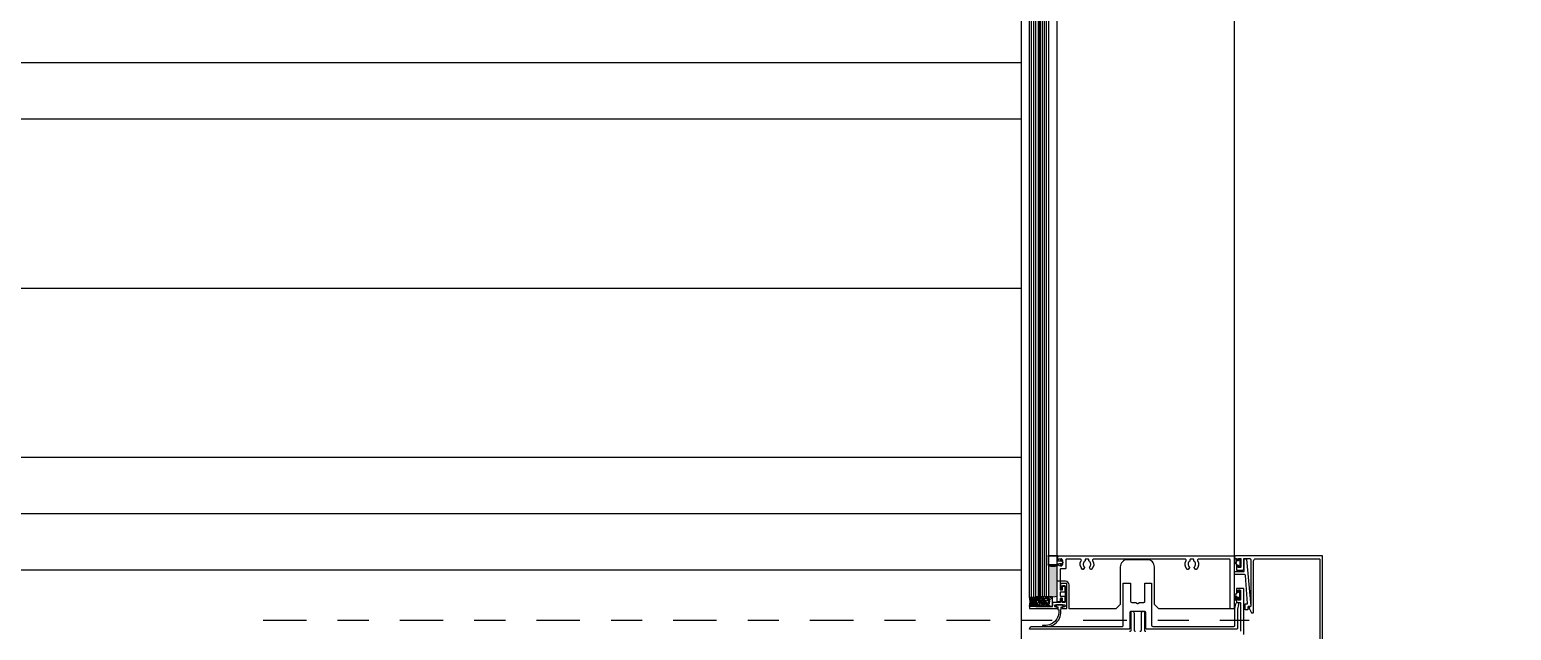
# Model space of a CAD drawing. Header units: millimetres. Extents: x -101 to 3415, y -52 to 1366.
# Drawn here: x 223.073 to 227.843, y 147.085 to 149.019 of the extents above; entities that cross this region are included whole.
import ezdxf

# ---------------------------------------------------------------- set-up
doc = ezdxf.new("R2010")
doc.units = ezdxf.units.MM
doc.linetypes.add('CENTER3', pattern=[0.28, 0.14, -0.05, 0.04, -0.05])
doc.layers.add('00_ARQ', color=8, linetype='Continuous')
pattern_1 = [(180, (359.6271208, 160.720057), (-0.0003629754005, 0.000725950801), [0, -0.000725950801])]
pattern_2 = [(180, (359.6271208, 160.720057), (-0.0003629754005, 0.000725950801), [0, -0.000725950801])]

msp = doc.modelspace()

# ---------------------------------------------------------------- hatches: boundary and pattern name
at = {"layer": '00_ARQ'}
h = msp.add_hatch(dxfattribs=at)
h.set_pattern_fill('PLASTI', color=9, scale=0.228646)
h.set_pattern_definition([(0, (-3488.3955, -6.6233), (0, 1.4519016), []), (0, (-3488.3955, -6.4419), (0, 1.4519016), []), (0, (-3488.3955, -6.2604), (0, 1.4519016), []), (0, (-3488.3955, -5.7159), (0, 1.4519016), [])])
edge = h.paths.add_edge_path()
edge.add_line((226.2649, 169.1231), (226.2649, 80.5374))
edge.add_line((226.2649, 80.5374), (213.9179, 80.5374))
edge.add_line((213.9179, 80.5374), (213.9179, 179.9984))
edge.add_line((213.9179, 179.9984), (255.187, 179.9984))
edge.add_line((255.187, 179.9984), (255.187, 163.5359))
edge.add_line((255.187, 163.5359), (242.2388, 163.5359))
edge.add_line((242.2388, 163.5359), (242.2388, 175.334))
edge.add_line((242.2388, 175.334), (234.0075, 175.334))
edge.add_line((234.0075, 175.334), (234.0075, 163.5359))
edge.add_line((234.0075, 163.5359), (227.2349, 163.5359))
edge.add_line((227.2349, 163.5359), (227.2349, 163.7409))
edge.add_line((227.2349, 163.7409), (226.9508, 163.7409))
edge.add_line((226.9508, 163.7409), (226.9508, 169.1157))
edge.add_line((226.9508, 169.1157), (227.0024, 169.1157))
edge.add_arc((227.0024, 169.1112), 0.00457, 38.4506, 90, ccw=False)
edge.add_line((227.006, 169.114), (227.1182, 168.91))
edge.add_arc((227.1213, 168.9117), 0.00343, 208.8256, 279.625)
edge.add_line((227.1218, 168.9083), (227.1886, 168.9083))
edge.add_line((227.1886, 168.9083), (227.1886, 168.9156))
edge.add_line((227.1886, 168.9156), (227.1254, 168.9156))
edge.add_arc((227.1254, 168.9202), 0.00457, 218.4506, 270, ccw=False)
edge.add_line((227.1218, 168.9173), (227.0095, 169.1213))
edge.add_arc((227.0065, 169.1197), 0.00343, 28.8256, 99.625)
edge.add_line((227.0059, 169.1231), (226.2649, 169.1231))
h = msp.add_hatch(dxfattribs=at)
h.set_pattern_fill('DOTS', color=9, scale=0.000457292, style=0)
h.set_pattern_definition(pattern_1)
edge = h.paths.add_edge_path()
edge.add_ellipse((226.3673, 147.3621), major_axis=(-0.0501, 0.0501), ratio=1, start_angle=123.6723, end_angle=146.0075, ccw=False)
edge.add_line((226.3534, 147.2927), (226.3534, 147.1943))
edge.add_ellipse((226.3673, 147.2638), major_axis=(-0.0501, 0.0501), ratio=1, start_angle=123.6723, end_angle=146.0075)
edge.add_line((226.3808, 147.1942), (226.3808, 147.2926))
h = msp.add_hatch(dxfattribs=at)
h.set_pattern_fill('DOTS', color=9, scale=0.000457292, style=0)
h.set_pattern_definition(pattern_2)
edge = h.paths.add_edge_path()
edge.add_ellipse((226.3673, 147.3621), major_axis=(-0.0501, 0.0501), ratio=1, start_angle=123.6723, end_angle=146.0075, ccw=False)
edge.add_line((226.3534, 147.2927), (226.3534, 147.1943))
edge.add_ellipse((226.3673, 147.2638), major_axis=(-0.0501, 0.0501), ratio=1, start_angle=123.6723, end_angle=146.0075)
edge.add_line((226.3808, 147.1942), (226.3808, 147.2926))
h = msp.add_hatch(dxfattribs=at)
h.set_pattern_fill('DOTS', color=9, scale=0.000457292, style=0)
h.set_pattern_definition(pattern_1)
edge = h.paths.add_edge_path()
edge.add_line((226.2917, 147.1619), (226.312, 147.1619))
edge.add_line((226.312, 147.1619), (226.3121, 147.1927))
edge.add_line((226.3121, 147.1927), (226.2916, 147.1927))
edge.add_ellipse((226.2277, 147.1771), major_axis=(-0.0465, 0.0465), ratio=1, start_angle=211.5923, end_angle=238.7472, ccw=False)
h = msp.add_hatch(dxfattribs=at)
h.set_pattern_fill('DOTS', color=9, scale=0.000457292, style=0)
h.set_pattern_definition(pattern_2)
edge = h.paths.add_edge_path()
edge.add_line((226.2917, 147.1619), (226.312, 147.1619))
edge.add_line((226.312, 147.1619), (226.3121, 147.1927))
edge.add_line((226.3121, 147.1927), (226.2916, 147.1927))
edge.add_ellipse((226.2277, 147.1771), major_axis=(-0.0465, 0.0465), ratio=1, start_angle=211.5923, end_angle=238.7472, ccw=False)
h = msp.add_hatch(dxfattribs=at)
h.set_pattern_fill('CALZAS', color=9, scale=0.123451, style=0)
h.set_pattern_definition([(135, (366.214193, 141.085166), (0.016629262, 0.016629262), [0.12345054, -0.030862635, 0.06172527, -0.030862635]), (135, (366.216271, 141.087245), (0.016629262, 0.016629262), [0.154313174, -0.030862635, 0.030862635, -0.030862635]), (135, (366.21835, 141.089324), (0.016629262, 0.016629262), [0.092587904, -0.007715659, 0.015431317, -0.007715659]), (135, (366.221924, 141.092897), (0.016629262, 0.016629262), [0.24690108, -0.00771566]), (135, (366.224586, 141.09556), (0.016629262, 0.016629262), [0.0617252695, -0.0012345054, 0, -0.0012345054, 0, -0.0012345054])])
h.paths.add_polyline_path([(226.3652, 147.1927), (226.3121, 147.1927), (226.312, 147.1619), (226.3652, 147.1619)])
h = msp.add_hatch(dxfattribs=at)
h.set_pattern_fill('CALZAS', color=9, scale=0.123451, style=0)
h.set_pattern_definition([(135, (366.214193, 141.085166), (0.016629262, 0.016629262), [0.12345054, -0.030862635, 0.06172527, -0.030862635]), (135, (366.216271, 141.087245), (0.016629262, 0.016629262), [0.154313174, -0.030862635, 0.030862635, -0.030862635]), (135, (366.21835, 141.089324), (0.016629262, 0.016629262), [0.092587904, -0.007715659, 0.015431317, -0.007715659]), (135, (366.221924, 141.092897), (0.016629262, 0.016629262), [0.24690108, -0.00771566]), (135, (366.224586, 141.09556), (0.016629262, 0.016629262), [0.0617252695, -0.0012345054, 0, -0.0012345054, 0, -0.0012345054])])
h.paths.add_polyline_path([(226.3652, 147.1927), (226.3121, 147.1927), (226.312, 147.1619), (226.3652, 147.1619)])
h = msp.add_hatch(dxfattribs=at)
h.set_pattern_fill('HONEY', color=9, scale=0.001458, angle=90, style=0)
h.set_pattern_definition([(90, (380.9588537, 161.6395275), (0.0040091729, 0.00694409282), [0.0046293952, -0.00925879043]), (330, (380.9588537, 161.6395275), (0.00400917434, -0.00694409199), [0.0046293952, -0.00925879043]), (30, (380.9588537, 161.6395275), (0.00801834724, 8.3e-10), [-0.00925879043, 0.0046293952])])
edge = h.paths.add_edge_path()
edge.add_line((226.3414, 147.1927), (226.329, 147.1927))
edge.add_arc((226.329, 147.1773), 0.0154, 90, 270)
edge.add_line((226.329, 147.1619), (226.3414, 147.1619))
edge.add_arc((226.3414, 147.1773), 0.0154, 270, 450)
h = msp.add_hatch(dxfattribs=at)
h.set_pattern_fill('HONEY', color=9, scale=0.001458, angle=90, style=0)
h.set_pattern_definition([(90, (380.9588537, 161.6395275), (0.0040091729, 0.00694409282), [0.0046293952, -0.00925879043]), (330, (380.9588537, 161.6395275), (0.00400917434, -0.00694409199), [0.0046293952, -0.00925879043]), (30, (380.9588537, 161.6395275), (0.00801834724, 8.3e-10), [-0.00925879043, 0.0046293952])])
edge = h.paths.add_edge_path()
edge.add_line((226.3414, 147.1927), (226.329, 147.1927))
edge.add_arc((226.329, 147.1773), 0.0154, 90, 270)
edge.add_line((226.329, 147.1619), (226.3414, 147.1619))
edge.add_arc((226.3414, 147.1773), 0.0154, 270, 450)

# ---------------------------------------------------------------- linework, layer by layer
at = {"layer": '00_ARQ', "color": 9}
for points in [[(226.3808, 144.1565), (226.3808, 144.1805, 0.414214), (226.3791, 144.1822, 0), (226.2666, 144.1822, 0.414214), (226.2649, 144.1805)], [(226.9508, 160.5243), (226.9508, 147.1545), (226.7074, 147.1545), (226.6936, 147.1682), (226.6936, 147.2894, 0.414214), (226.6708, 147.3123), (226.6065, 147.3123, 0.414214), (226.5836, 147.2894), (226.5836, 147.1682), (226.5699, 147.1545), (226.4187, 147.1545), (226.4187, 147.2314, 0.414214), (226.4072, 147.2428), (226.3808, 147.2428), (226.3808, 160.5243)], [(227.2349, 146.9408), (227.2349, 147.3231, 0.414214), (227.2336, 147.3245), (226.9545, 147.3245, 0.885714), (226.9545, 147.3164), (226.9564, 147.3164, -0.414214), (226.9575, 147.3152), (226.9575, 147.3111, 0.339454), (226.9585, 147.3098), (226.961, 147.3091), (226.961, 147.3091, 0.493145), (226.9627, 147.3105), (226.9627, 147.3152, -0.414214), (226.9639, 147.3164), (226.9707, 147.3164, -0.414214), (226.9718, 147.3152), (226.9718, 147.2885, -0.414214), (226.9707, 147.2873), (226.9639, 147.2873, -0.414214), (226.9627, 147.2885), (226.9627, 147.2933, 0.493145), (226.961, 147.2946), (226.9585, 147.2939, 0.339454), (226.9575, 147.2926), (226.9575, 147.2873), (226.9575, 147.2794, 0.414214), (226.9587, 147.2783), (226.9773, 147.2783, 0.414214), (226.9809, 147.2819), (226.9809, 147.3152, -0.414214), (226.9821, 147.3164), (226.9998, 147.3164, -0.414214), (227.0034, 147.3127), (227.0034, 147.1623, -0.339454), (227.0024, 147.161), (227.002, 147.1609, 0.476993), (226.9991, 147.1544), (227.005, 147.1429, -0.048406), (227.0052, 147.1423, 0.334993), (227.0065, 147.1413), (227.0112, 147.1413, 0.414214), (227.0126, 147.1427), (227.0126, 147.308, -0.414214), (227.0199, 147.3153), (227.2244, 147.3153, -0.414214), (227.2257, 147.3139), (227.2257, 146.9408, 1)], [(226.2917, 147.0883), (226.2917, 147.0891, -0.414214), (226.2999, 147.0974), (226.5891, 147.0974, 0.414214), (226.5928, 147.101), (226.5928, 147.2352, -0.414214), (226.5941, 147.2365), (226.6156, 147.2365, -0.414214), (226.617, 147.2352), (226.617, 147.1784, 0.414214), (226.6206, 147.1748), (226.6333, 147.1748, -0.131652), (226.6339, 147.1747), (226.6393, 147.1715, 0.267949), (226.6404, 147.1715), (226.6458, 147.1747, -0.131652), (226.6464, 147.1748), (226.6591, 147.1748, 0.414214), (226.6627, 147.1784), (226.6627, 147.2352, -0.414214), (226.6641, 147.2365), (226.6831, 147.2365, -0.414214), (226.6845, 147.2352), (226.6845, 147.101, 0.414214), (226.6881, 147.0974), (226.9486, 147.0974, 0.414214), (226.9522, 147.101), (226.9522, 147.1544, -0.046172), (226.9523, 147.1551), (226.9551, 147.1702, -1.01358), (226.9644, 147.1683), (226.9614, 147.1533, 0.048972), (226.9613, 147.1525), (226.9613, 147.0923, -0.414214), (226.9573, 147.0883), (226.6693, 147.0883, -0.414214), (226.6656, 147.0919), (226.6656, 147.1421, 0.414214), (226.662, 147.1458), (226.6177, 147.1458, 0.414214), (226.6141, 147.1421), (226.6141, 147.0919, -0.414214), (226.6104, 147.0883), (226.2917, 147.0883)], [(226.2917, 147.1619), (226.2917, 147.1546), (226.3798, 147.1546, 0.414214), (226.3821, 147.1568), (226.3821, 147.1578, 0.414214), (226.3798, 147.16), (226.3752, 147.16, -0.414214), (226.3729, 147.1623), (226.3729, 147.1651, -0.414214), (226.3752, 147.1674), (226.4036, 147.1674, -0.414214), (226.4059, 147.1651), (226.4059, 147.1623, -0.414214), (226.4036, 147.16), (226.399, 147.16, 0.414214), (226.3967, 147.1578), (226.3967, 147.1568, 0.414214), (226.399, 147.1546), (226.4104, 147.1546, 0.414214), (226.4118, 147.1559), (226.4118, 147.2346, 0.414214), (226.4104, 147.2359), (226.3927, 147.2359, 0.414214), (226.3913, 147.2346), (226.3913, 147.2172, 0.414214), (226.3927, 147.2159), (226.3954, 147.2159, 0.414214), (226.3968, 147.2172), (226.3968, 147.2273, -0.414214), (226.3982, 147.2287), (226.4045, 147.2287, -0.414214), (226.4059, 147.2273), (226.4059, 147.1756, -0.414214), (226.4045, 147.1742), (226.3982, 147.1742, -0.414214), (226.3968, 147.1756), (226.3968, 147.1857, 0.414214), (226.3954, 147.187), (226.3927, 147.187, 0.414214), (226.3913, 147.1857), (226.3913, 147.1761, -0.414214), (226.39, 147.1747), (226.3675, 147.1747, 0.414214), (226.3652, 147.1724), (226.3652, 147.1642, -0.414214), (226.3629, 147.1619), (226.2917, 147.1619)], [(226.9812, 147.0715), (226.9812, 147.2183, 0.414214), (226.9798, 147.2197), (226.9592, 147.2197, 0.414214), (226.9578, 147.2183), (226.9578, 147.2088, 0.414214), (226.9592, 147.2075), (226.9618, 147.2075, 0.414214), (226.9631, 147.2088), (226.9631, 147.2133, -0.414214), (226.9645, 147.2147), (226.969, 147.2147, -0.414214), (226.9704, 147.2133), (226.9704, 147.1834, -0.414214), (226.969, 147.182), (226.9645, 147.182, -0.414214), (226.9631, 147.1834), (226.9631, 147.1879, 0.414214), (226.9618, 147.1892), (226.9592, 147.1892, 0.414214), (226.9578, 147.1879), (226.9578, 147.1761, 0.414214), (226.9592, 147.1748), (226.9689, 147.1748, -0.414214), (226.9702, 147.1734), (226.9702, 147.0824, -0.414214)], [(226.6327, 147.081, -0.414214), (226.629, 147.0847), (226.629, 147.1386, 0.414214), (226.6218, 147.1458), (226.6211, 147.1458, 0.414214), (226.6175, 147.1422), (226.6175, 147.0847, -0.414214), (226.6139, 147.081)], [(226.6658, 147.081, -0.414214), (226.6622, 147.0847), (226.6622, 147.1422, 0.414214), (226.6586, 147.1458), (226.6578, 147.1458, 0.414214), (226.6506, 147.1386), (226.6506, 147.0847, -0.414214), (226.647, 147.081)]]:
    msp.add_lwpolyline(points, format="xyb", dxfattribs=at)
for points in [[(226.2649, 169.1231), (226.2649, 80.5374)], [(226.2916, 147.1927), (226.2916, 160.5243), (226.319, 160.5243), (226.319, 147.1927)], [(226.2984, 147.1927), (226.2984, 160.5243)], [(226.3053, 147.1927), (226.3053, 160.5243)], [(226.3121, 147.1927), (226.3121, 160.5243)], [(226.3534, 147.1927), (226.3534, 160.5243), (226.3259, 160.5243), (226.3259, 147.1927)], [(226.3328, 147.1927), (226.3328, 160.5243)], [(226.3397, 147.1927), (226.3397, 160.5243)], [(226.3465, 147.1927), (226.3465, 160.5243)]]:
    msp.add_lwpolyline(points, dxfattribs=at)
at = {"layer": '00_ARQ', "color": 9, "const_width": 0.00457}
msp.add_lwpolyline([(226.3225, 147.1927), (226.3225, 160.5243)], dxfattribs=at)
at = {"layer": '00_ARQ', "color": 9}
for points in [[(226.3828, 147.298), (226.3929, 147.3, -0.554492), (226.3936, 147.2993), (226.3923, 147.2944, 1), (226.3956, 147.2935), (226.3983, 147.3035), (226.3956, 147.3135, 1), (226.3923, 147.3127), (226.3936, 147.3077, -0.554492), (226.3929, 147.307), (226.3828, 147.309, -0.357068), (226.3814, 147.3107), (226.3814, 147.3163), (226.3823, 147.3244), (226.3506, 147.3244), (226.3524, 147.3163), (226.3524, 147.3035), (226.3506, 147.2954), (226.3814, 147.2954), (226.3814, 147.2963, -0.357068)], [(226.3828, 147.298), (226.3929, 147.3, -0.554492), (226.3936, 147.2993), (226.3923, 147.2944, 1), (226.3956, 147.2935), (226.3983, 147.3035), (226.3956, 147.3135, 1), (226.3923, 147.3127), (226.3936, 147.3077, -0.554492), (226.3929, 147.307), (226.3828, 147.309, -0.357068), (226.3814, 147.3107), (226.3814, 147.3163), (226.3823, 147.3244), (226.3506, 147.3244), (226.3524, 147.3163), (226.3524, 147.3035), (226.3506, 147.2954), (226.3814, 147.2954), (226.3814, 147.2963, -0.357068)], [(226.3823, 147.3244), (226.3814, 147.3163), (226.3814, 147.3107, 0.357068), (226.3828, 147.309), (226.3929, 147.307, 0.554492), (226.3936, 147.3077), (226.3923, 147.3127, -1), (226.3956, 147.3135), (226.3983, 147.3035), (226.3956, 147.2935, -1), (226.3923, 147.2944), (226.3936, 147.2993, 0.554492), (226.3929, 147.3), (226.3828, 147.298, 0.357068), (226.3814, 147.2963), (226.3814, 147.2954), (226.3524, 147.2954), (226.3524, 147.3035), (226.3524, 147.3035), (226.3524, 147.3163), (226.3524, 147.3163), (226.3524, 147.3244)], [(226.3823, 147.3244), (226.3814, 147.3163), (226.3814, 147.3107, 0.357068), (226.3828, 147.309), (226.3929, 147.307, 0.554492), (226.3936, 147.3077), (226.3923, 147.3127, -1), (226.3956, 147.3135), (226.3983, 147.3035), (226.3956, 147.2935, -1), (226.3923, 147.2944), (226.3936, 147.2993, 0.554492), (226.3929, 147.3), (226.3828, 147.298, 0.357068), (226.3814, 147.2963), (226.3814, 147.2954), (226.3524, 147.2954), (226.3524, 147.3035), (226.3524, 147.3035), (226.3524, 147.3163), (226.3524, 147.3163), (226.3524, 147.3244)], [(226.3808, 147.3126), (226.3808, 147.3221, -0.414214), (226.3831, 147.3244), (226.9494, 147.3244, -0.414214), (226.9508, 147.323), (226.9508, 147.2753, 0.414214), (226.9524, 147.2737), (226.9813, 147.2737, 0.414214), (226.9825, 147.2748), (226.9825, 147.3134, -0.414214), (226.9837, 147.3145), (226.9886, 147.3145, -0.388119), (226.9898, 147.3135), (227.0034, 147.1624, -0.440799), (227.0022, 147.1612), (226.9958, 147.1612, 0.414214), (226.9945, 147.1598), (226.9945, 147.1517, -0.414214), (226.9931, 147.1503), (226.9868, 147.1503, -0.414214), (226.9854, 147.1517), (226.9854, 147.1689, -0.414214), (226.9868, 147.1702), (226.9921, 147.1702, 0.436505), (226.9935, 147.1717), (226.9867, 147.2613, 0.392268), (226.9831, 147.2646), (226.9524, 147.2646, 0.414214), (226.9508, 147.263), (226.9508, 147.1559, -0.414214), (226.9494, 147.1545), (226.9385, 147.1545, -0.414214), (226.9371, 147.1559), (226.9371, 147.3121, 0.414214), (226.9358, 147.3135), (226.8344, 147.3135, 0.597049), (226.8323, 147.3097, -0.385613), (226.8278, 147.2807, -0.434031), (226.8258, 147.281), (226.8218, 147.2867, -0.384687), (226.822, 147.2885, 0.496295), (226.8208, 147.3078, -0.251973), (226.8201, 147.309), (226.8201, 147.3121, 0.414214), (226.8188, 147.3135), (226.8094, 147.3135, 0.414214), (226.808, 147.3121), (226.808, 147.309, -0.251974), (226.8074, 147.3078, 0.496289), (226.8061, 147.2885, -0.384737), (226.8063, 147.2867), (226.8023, 147.281, -0.433937), (226.8003, 147.2807, -0.38562), (226.7958, 147.3097, 0.597036), (226.7938, 147.3135), (226.4967, 147.3135, 0.597066), (226.4947, 147.3097, -0.385613), (226.4902, 147.2807, -0.434031), (226.4882, 147.281), (226.4841, 147.2867, -0.384687), (226.4844, 147.2885, 0.496295), (226.4831, 147.3078, -0.251973), (226.4825, 147.309), (226.4825, 147.3121, 0.414214), (226.4811, 147.3135), (226.4717, 147.3135, 0.414214), (226.4703, 147.3121), (226.4703, 147.309, -0.251974), (226.4697, 147.3078, 0.496289), (226.4684, 147.2885, -0.384737), (226.4687, 147.2867), (226.4646, 147.281, -0.433937), (226.4626, 147.2807, -0.38562), (226.4581, 147.3097, 0.597055), (226.4561, 147.3135), (226.4096, 147.3135), (226.4096, 147.3135, 0.414214), (226.4082, 147.3121), (226.4082, 147.284, -0.414214), (226.4069, 147.2826), (226.3913, 147.2826, 0.414214), (226.39, 147.2812), (226.39, 147.2165, 0.414214), (226.3913, 147.2151), (226.3963, 147.2151, 0.414214), (226.3977, 147.2165), (226.3977, 147.2251, -0.414214), (226.3991, 147.2265), (226.4036, 147.2265, -0.414214), (226.405, 147.2251), (226.405, 147.2092, -0.414214), (226.4036, 147.2079), (226.3913, 147.2079, 0.414214), (226.39, 147.2065), (226.39, 147.1965, 0.414214), (226.3913, 147.1952), (226.4036, 147.1952, -0.414214), (226.405, 147.1938), (226.405, 147.1779, -0.414214), (226.4036, 147.1765), (226.3991, 147.1765, -0.414214), (226.3977, 147.1779), (226.3977, 147.1866, 0.414214), (226.3963, 147.1879), (226.3913, 147.1879, 0.414214), (226.39, 147.1866), (226.39, 147.1779, -0.414214), (226.3886, 147.1765), (226.3822, 147.1765, -0.414214), (226.3808, 147.1779), (226.3808, 147.2945, -0.669376), (226.3838, 147.2957, 0.199773), (226.3912, 147.2926), (226.3924, 147.2926, 0.414214), (226.3983, 147.2984), (226.3983, 147.3086, 0.414214), (226.3924, 147.3144), (226.3912, 147.3144, 0.199773), (226.3838, 147.3113, -0.669376)], [(226.9555, 147.3034, 0.591036), (226.9579, 147.3068), (226.9579, 147.308, -0.414214), (226.9591, 147.3091), (226.9619, 147.3091, 0.414214), (226.9651, 147.3123), (226.9651, 147.3152, -0.414214), (226.9662, 147.3163), (226.9675, 147.3163, -0.414214), (226.9687, 147.3152), (226.9687, 147.2883, -0.414214), (226.9675, 147.2871), (226.9662, 147.2871, -0.414214), (226.9651, 147.2883), (226.9651, 147.2911, 0.414214), (226.9619, 147.2943), (226.9591, 147.2943, -0.414214), (226.9579, 147.2955), (226.9579, 147.2975, 0.278716), (226.9567, 147.2995, -0.414339), (226.9515, 147.3047), (226.9515, 147.3148, -0.556465), (226.9555, 147.3148)], [(226.9555, 147.3034, 0.591036), (226.9579, 147.3068), (226.9579, 147.308, -0.414214), (226.9591, 147.3091), (226.9619, 147.3091, 0.414214), (226.9651, 147.3123), (226.9651, 147.3152, -0.414214), (226.9662, 147.3163), (226.9675, 147.3163, -0.414214), (226.9687, 147.3152), (226.9687, 147.2883, -0.414214), (226.9675, 147.2871), (226.9662, 147.2871, -0.414214), (226.9651, 147.2883), (226.9651, 147.2911, 0.414214), (226.9619, 147.2943), (226.9591, 147.2943, -0.414214), (226.9579, 147.2955), (226.9579, 147.2975, 0.278716), (226.9567, 147.2995, -0.414339), (226.9515, 147.3047), (226.9515, 147.3148, -0.556465), (226.9555, 147.3148)], [(226.3414, 147.1927), (226.329, 147.1927, 1), (226.329, 147.1619), (226.3414, 147.1619, 1)], [(226.3414, 147.1927), (226.329, 147.1927, 1), (226.329, 147.1619), (226.3414, 147.1619, 1)], [(226.9555, 147.1942, -1), (226.9579, 147.1942), (226.9579, 147.193, 0.414214), (226.9591, 147.1918), (226.9619, 147.1918, -0.414214), (226.9651, 147.1886), (226.9651, 147.1858, 0.414214), (226.9662, 147.1846), (226.9675, 147.1846, 0.414214), (226.9687, 147.1858), (226.9687, 147.2127, 0.414214), (226.9675, 147.2138), (226.9662, 147.2138, 0.414214), (226.9651, 147.2127), (226.9651, 147.2098, -0.414214), (226.9619, 147.2066), (226.9591, 147.2066, 0.414214), (226.9579, 147.2055), (226.9579, 147.2035, -0.278716), (226.9567, 147.2014, 0.414339), (226.9515, 147.1962), (226.9515, 147.1832, 1), (226.9555, 147.1832)], [(226.9555, 147.1942, -1), (226.9579, 147.1942), (226.9579, 147.193, 0.414214), (226.9591, 147.1918), (226.9619, 147.1918, -0.414214), (226.9651, 147.1886), (226.9651, 147.1858, 0.414214), (226.9662, 147.1846), (226.9675, 147.1846, 0.414214), (226.9687, 147.1858), (226.9687, 147.2127, 0.414214), (226.9675, 147.2138), (226.9662, 147.2138, 0.414214), (226.9651, 147.2127), (226.9651, 147.2098, -0.414214), (226.9619, 147.2066), (226.9591, 147.2066, 0.414214), (226.9579, 147.2055), (226.9579, 147.2035, -0.278716), (226.9567, 147.2014, 0.414339), (226.9515, 147.1962), (226.9515, 147.1832, 1), (226.9555, 147.1832)], [(226.3831, 147.1594), (226.3831, 147.1527, 0.414214), (226.3841, 147.1517), (226.3852, 147.1517, -0.500693), (226.335, 147.1008, 1.012767), (226.3351, 147.0981, 0.543944), (226.3918, 147.1517), (226.3929, 147.1517, 0.414214), (226.3939, 147.1527), (226.3939, 147.1594, -0.414214), (226.395, 147.1604), (226.4, 147.1604, 0.57735), (226.4009, 147.162), (226.3981, 147.1668, 0.267949), (226.3972, 147.1674), (226.3798, 147.1674, 0.267949), (226.3789, 147.1668), (226.3761, 147.162, 0.57735), (226.377, 147.1604), (226.382, 147.1604, -0.414214)]]:
    msp.add_lwpolyline(points, format="xyb", close=True, dxfattribs=at)
msp.add_lwpolyline([(226.3652, 147.1927), (226.3121, 147.1927), (226.312, 147.1619), (226.3652, 147.1619)], close=True, dxfattribs=at)
msp.add_lwpolyline([(226.3652, 147.1927), (226.3121, 147.1927), (226.312, 147.1619), (226.3652, 147.1619)], close=True, dxfattribs=at)
at = {"layer": '00_ARQ', "color": 9, "linetype": 'CENTER3'}
msp.add_lwpolyline([(223.8245, 147.1178), (226.9988, 147.1178)], dxfattribs=at)
at = {"layer": '00_ARQ', "color": 9}
for centre, radius, start, end in [((226.3673, 147.3621), 0.0708, 258.6723, 281.0075), ((226.3673, 147.3621), 0.0708, 258.6723, 281.0075), ((226.2277, 147.1771), 0.0657, 346.5923, 13.7472), ((226.2277, 147.1771), 0.0657, 346.5923, 13.7472), ((226.3673, 147.2638), 0.0708, 258.6723, 281.0075), ((226.3673, 147.2638), 0.0708, 258.6723, 281.0075)]:
    msp.add_arc(centre, radius, start, end, dxfattribs=at)

doc.saveas('drawing.dxf')
